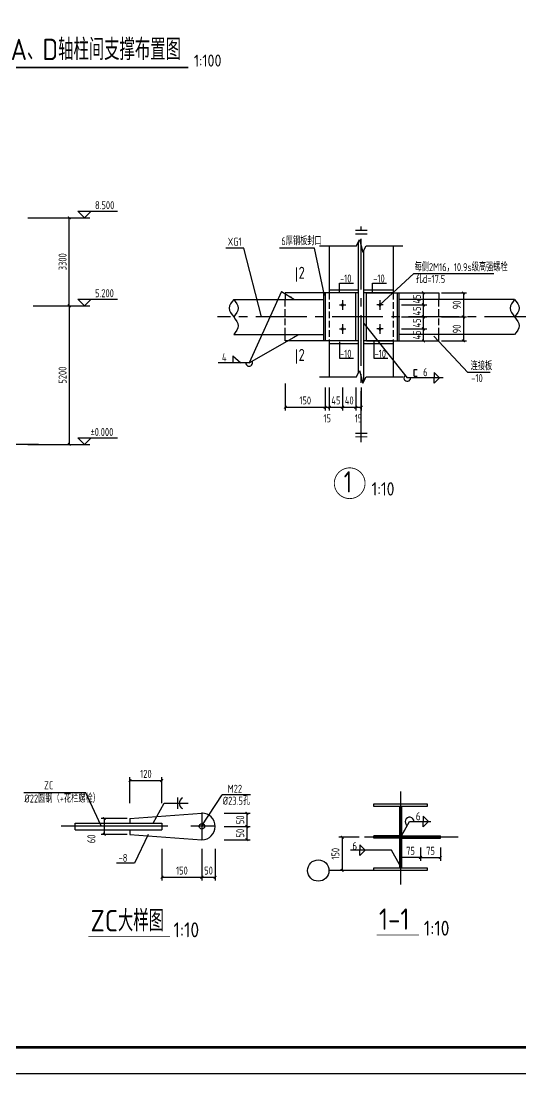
# Model space of a CAD drawing. Header units: millimetres. Extents: x 866561 to 876967, y 40200 to 44891.
# Drawn here: x 872529 to 872716.4, y 40206.4 to 40601 of the extents above; entities that cross this region are included whole.
import ezdxf

# ---------------------------------------------------------------- set-up
doc = ezdxf.new("R2010")
doc.units = ezdxf.units.MM
doc.header["$LTSCALE"] = 1000
doc.header["$MEASUREMENT"] = 0
for name, pattern in [('2', [11.4, 9, -0.9, 0.6, -0.9]), ('center2', [28.575, 19.05, -3.175, 3.175, -3.175]), ('DASH', [0.35, 0.25, -0.1]), ('DASHED', [117.236842, 78.157895, -39.078947]), ('DOTE', [2.42, 2, -0.2, 0.02, -0.2])]:
    doc.linetypes.add(name, pattern=pattern)
doc.layers.add('1', color=4, linetype='Continuous', lineweight=70)
for name, color, linetype in [('1530', 253, 'Continuous'), ('1534', 7, 'Continuous'), ('AXIS', 3, 'Continuous'), ('AXIS_TEXT', 7, 'Continuous'), ('BEAM', 4, 'DASHED'), ('COLUMN', 9, 'Continuous'), ('DIM', 7, 'Continuous'), ('DOTE', 1, 'DOTE'), ('M_Prof', 2, 'Continuous'), ('NUM', 7, 'Continuous'), ('Prof', 2, 'Continuous'), ('PUB_TEXT', 7, 'Continuous'), ('THIN', 7, 'Continuous'), ('尺寸标注', 7, 'Continuous'), ('文字', 7, 'Continuous'), ('标注', 7, 'Continuous'), ('焊缝标注', 3, 'Continuous'), ('轴线__点划线', 6, '2')]:
    doc.layers.add(name, color=color, linetype=linetype)
doc.styles.add('GBHZ', font='gbenor.shx', dxfattribs={"width": 0.9, "bigfont": 'gbcbig.shx'})
doc.dimstyles.new('Y10', dxfattribs={"dimscale": 0, "dimtxt": 3, "dimasz": 0.01, "dimexe": 1.2, "dimexo": 1, "dimgap": 1, "dimtad": 1, "dimdec": 0, "dimlfac": 10, "dimzin": 0, "dimdsep": 46, "dimtxsty": 'GBHZ', "dimblk1": 'DX', "dimblk2": 'DX', "dimsah": 1, "dimcen": 0.09, "dimdle": 1, "dimadec": 0, "dimazin": 0, "dimtfac": 1, "dimtdec": 0, "dimtix": 1, "dimtmove": 2, "dimatfit": 3, "dimldrblk": 'DX', "dimfxl": 0, "dimtolj": 1, "dimtzin": 0, "dimarcsym": 0})
doc.dimstyles.new('Y100', dxfattribs={"dimscale": 0, "dimtxt": 3, "dimasz": 0.01, "dimexe": 1.2, "dimexo": 2, "dimgap": 1, "dimtad": 1, "dimdec": 0, "dimlfac": 100, "dimzin": 0, "dimdsep": 46, "dimtxsty": 'GBHZ', "dimblk": 'DX', "dimcen": 0.09, "dimdle": 1, "dimclrd": 7, "dimclre": 7, "dimclrt": 7, "dimadec": 0, "dimazin": 0, "dimtfac": 1, "dimtdec": 0, "dimtix": 1, "dimtmove": 2, "dimatfit": 3, "dimldrblk": 'DX', "dimfxl": 0, "dimtolj": 1, "dimtzin": 0, "dimarcsym": 0})

# ---------------------------------------------------------------- blocks, each defined once
blk = doc.blocks.new('DX')
at = {"color": 0, "linetype": 'ByBlock', "const_width": 40}
blk.add_lwpolyline([(-54, -51), (46, 49)], dxfattribs=at)
blk = doc.blocks.new('*D110')
at = {"layer": 'Defpoints', "color": 0, "linetype": 'ByBlock'}
for p in [(872678.78, 40293.33), (872686.28, 40293.33), (872686.28, 40287.57)]:
    blk.add_point(p, dxfattribs=at)
at = {"layer": 'dim', "color": 7, "linetype": 'ByBlock', "lineweight": -2}
for p, q in [((872678.78, 40291.33), (872678.78, 40286.37)), ((872686.28, 40291.33), (872686.28, 40286.37)), ((872678.79, 40287.57), (872686.27, 40287.57))]:
    blk.add_line(p, q, dxfattribs=at)
at = {"layer": 'dim', "color": 7, "linetype": 'ByBlock', "lineweight": -2, "xscale": 0.01, "yscale": 0.01, "zscale": 0.01, "rotation": 180}
blk.add_blockref('DX', (872678.78, 40287.57), dxfattribs=at)
at = {"layer": 'dim', "color": 7, "linetype": 'ByBlock', "lineweight": -2, "xscale": 0.01, "yscale": 0.01, "zscale": 0.01}
blk.add_blockref('DX', (872686.28, 40287.57), dxfattribs=at)
at = {"layer": 'dim', "color": 7, "linetype": 'ByBlock', "insert": (872682.53, 40290.07), "char_height": 3, "attachment_point": 5, "style": 'GBHZ'}
blk.add_mtext('\\A1;75', dxfattribs=at)
blk = doc.blocks.new('*D111')
at = {"layer": 'Defpoints', "color": 0, "linetype": 'ByBlock'}
for p in [(872671.28, 40293.33), (872678.78, 40293.33), (872671.28, 40287.57)]:
    blk.add_point(p, dxfattribs=at)
at = {"layer": 'dim', "color": 7, "linetype": 'ByBlock', "lineweight": -2}
for p, q in [((872671.28, 40291.33), (872671.28, 40286.37)), ((872678.78, 40291.33), (872678.78, 40286.37)), ((872678.77, 40287.57), (872671.29, 40287.57))]:
    blk.add_line(p, q, dxfattribs=at)
at = {"layer": 'dim', "color": 7, "linetype": 'ByBlock', "lineweight": -2, "xscale": 0.01, "yscale": 0.01, "zscale": 0.01, "rotation": 180}
blk.add_blockref('DX', (872671.28, 40287.57), dxfattribs=at)
at = {"layer": 'dim', "color": 7, "linetype": 'ByBlock', "lineweight": -2, "xscale": 0.01, "yscale": 0.01, "zscale": 0.01}
blk.add_blockref('DX', (872678.78, 40287.57), dxfattribs=at)
at = {"layer": 'dim', "color": 7, "linetype": 'ByBlock', "insert": (872675.03, 40290.07), "char_height": 3, "attachment_point": 5, "style": 'GBHZ'}
blk.add_mtext('\\A1;75', dxfattribs=at)
blk = doc.blocks.new('_ARROW')
blk.add_solid([(0, 0), (-1, 0.1), (-1, -0.1)])
blk = doc.blocks.new('*D112')
at = {"layer": 'Defpoints', "color": 0, "linetype": 'ByBlock'}
for p in [(872657.79, 40295.2), (872649.4, 40282.68), (872661.28, 40282.68)]:
    blk.add_point(p, dxfattribs=at)
at = {"layer": 'dim', "color": 7, "linetype": 'ByBlock', "lineweight": -2}
for p, q in [((872655.79, 40295.2), (872648.2, 40295.2)), ((872649.4, 40295.19), (872649.4, 40282.69)), ((872659.28, 40282.68), (872648.2, 40282.68))]:
    blk.add_line(p, q, dxfattribs=at)
at = {"layer": 'dim', "color": 7, "linetype": 'ByBlock', "lineweight": -2, "xscale": 0.01, "yscale": 0.01, "zscale": 0.01}
for p, rotation in [((872649.4, 40295.2), 90), ((872649.4, 40282.68), 270)]:
    blk.add_blockref('DX', p, dxfattribs=dict(at, rotation=rotation))
at = {"layer": 'dim', "color": 7, "linetype": 'ByBlock', "insert": (872646.9, 40288.94), "char_height": 3, "attachment_point": 5, "rotation": 90, "style": 'GBHZ'}
blk.add_mtext('\\A1;150', dxfattribs=at)
blk = doc.blocks.new('*D113')
at = {"layer": 'Defpoints', "color": 0}
for p in [(872581.82, 40316.41), (872569.82, 40306.97), (872581.82, 40306.97)]:
    blk.add_point(p, dxfattribs=at)
at = {"layer": 'dim', "color": 0, "lineweight": -2}
for p, q in [((872569.82, 40307.97), (872569.82, 40317.61)), ((872569.83, 40316.41), (872581.81, 40316.41)), ((872581.82, 40307.97), (872581.82, 40317.61))]:
    blk.add_line(p, q, dxfattribs=at)
at = {"layer": 'dim', "color": 0, "lineweight": -2, "xscale": 0.01, "yscale": 0.01, "zscale": 0.01, "rotation": 180}
blk.add_blockref('DX', (872569.82, 40316.41), dxfattribs=at)
at = {"layer": 'dim', "color": 0, "lineweight": -2, "xscale": 0.01, "yscale": 0.01, "zscale": 0.01}
blk.add_blockref('DX', (872581.82, 40316.41), dxfattribs=at)
at = {"layer": 'dim', "color": 0, "insert": (872575.82, 40318.91), "char_height": 3, "attachment_point": 5, "style": 'GBHZ'}
blk.add_mtext('\\A1;120', dxfattribs=at)
blk = doc.blocks.new('*D114')
at = {"layer": 'Defpoints', "color": 0}
for p in [(872604.22, 40304.2), (872604.22, 40299.2), (872613.67, 40299.2)]:
    blk.add_point(p, dxfattribs=at)
at = {"layer": 'dim', "color": 0, "lineweight": -2}
for p, q in [((872605.22, 40304.2), (872614.87, 40304.2)), ((872613.67, 40304.19), (872613.67, 40299.21)), ((872605.22, 40299.2), (872614.87, 40299.2))]:
    blk.add_line(p, q, dxfattribs=at)
at = {"layer": 'dim', "color": 0, "lineweight": -2, "xscale": 0.01, "yscale": 0.01, "zscale": 0.01}
for p, rotation in [((872613.67, 40304.2), 90), ((872613.67, 40299.2), 270)]:
    blk.add_blockref('DX', p, dxfattribs=dict(at, rotation=rotation))
at = {"layer": 'dim', "color": 0, "insert": (872611.17, 40301.7), "char_height": 3, "attachment_point": 5, "rotation": 90, "style": 'GBHZ'}
blk.add_mtext('\\A1;50', dxfattribs=at)
blk = doc.blocks.new('*D115')
at = {"layer": 'Defpoints', "color": 0}
for p in [(872604.22, 40299.2), (872604.22, 40294.2), (872613.67, 40294.2)]:
    blk.add_point(p, dxfattribs=at)
at = {"layer": 'dim', "color": 0, "lineweight": -2}
for p, q in [((872605.22, 40299.2), (872614.87, 40299.2)), ((872613.67, 40299.19), (872613.67, 40294.21)), ((872605.22, 40294.2), (872614.87, 40294.2))]:
    blk.add_line(p, q, dxfattribs=at)
at = {"layer": 'dim', "color": 0, "lineweight": -2, "xscale": 0.01, "yscale": 0.01, "zscale": 0.01}
for p, rotation in [((872613.67, 40299.2), 90), ((872613.67, 40294.2), 270)]:
    blk.add_blockref('DX', p, dxfattribs=dict(at, rotation=rotation))
at = {"layer": 'dim', "color": 0, "insert": (872611.17, 40296.7), "char_height": 3, "attachment_point": 5, "rotation": 90, "style": 'GBHZ'}
blk.add_mtext('\\A1;50', dxfattribs=at)
blk = doc.blocks.new('*D116')
at = {"layer": 'Defpoints', "color": 0}
for p in [(872581.82, 40291.8), (872596.82, 40291.8), (872596.82, 40280.16)]:
    blk.add_point(p, dxfattribs=at)
at = {"layer": 'dim', "color": 0, "lineweight": -2}
for p, q in [((872581.82, 40290.8), (872581.82, 40278.96)), ((872596.82, 40290.8), (872596.82, 40278.96)), ((872581.83, 40280.16), (872596.81, 40280.16))]:
    blk.add_line(p, q, dxfattribs=at)
at = {"layer": 'dim', "color": 0, "lineweight": -2, "xscale": 0.01, "yscale": 0.01, "zscale": 0.01, "rotation": 180}
blk.add_blockref('DX', (872581.82, 40280.16), dxfattribs=at)
at = {"layer": 'dim', "color": 0, "lineweight": -2, "xscale": 0.01, "yscale": 0.01, "zscale": 0.01}
blk.add_blockref('DX', (872596.82, 40280.16), dxfattribs=at)
at = {"layer": 'dim', "color": 0, "insert": (872589.32, 40282.66), "char_height": 3, "attachment_point": 5, "style": 'GBHZ'}
blk.add_mtext('\\A1;150', dxfattribs=at)
blk = doc.blocks.new('*D117')
at = {"layer": 'Defpoints', "color": 0}
for p in [(872596.82, 40291.8), (872601.82, 40291.8), (872601.82, 40280.16)]:
    blk.add_point(p, dxfattribs=at)
at = {"layer": 'dim', "color": 0, "lineweight": -2}
for p, q in [((872596.82, 40290.8), (872596.82, 40278.96)), ((872601.82, 40290.8), (872601.82, 40278.96)), ((872596.83, 40280.16), (872601.81, 40280.16))]:
    blk.add_line(p, q, dxfattribs=at)
at = {"layer": 'dim', "color": 0, "lineweight": -2, "xscale": 0.01, "yscale": 0.01, "zscale": 0.01, "rotation": 180}
blk.add_blockref('DX', (872596.82, 40280.16), dxfattribs=at)
at = {"layer": 'dim', "color": 0, "lineweight": -2, "xscale": 0.01, "yscale": 0.01, "zscale": 0.01}
blk.add_blockref('DX', (872601.82, 40280.16), dxfattribs=at)
at = {"layer": 'dim', "color": 0, "insert": (872599.32, 40282.66), "char_height": 3, "attachment_point": 5, "style": 'GBHZ'}
blk.add_mtext('\\A1;50', dxfattribs=at)
blk = doc.blocks.new('*D118')
at = {"layer": 'Defpoints', "color": 0}
for p in [(872560.24, 40302.2), (872569.82, 40302.2), (872569.82, 40296.2)]:
    blk.add_point(p, dxfattribs=at)
at = {"layer": 'dim', "color": 0, "lineweight": -2}
for p, q in [((872568.82, 40302.2), (872559.04, 40302.2)), ((872560.24, 40296.21), (872560.24, 40302.19)), ((872568.82, 40296.2), (872559.04, 40296.2))]:
    blk.add_line(p, q, dxfattribs=at)
at = {"layer": 'dim', "color": 0, "lineweight": -2, "xscale": 0.01, "yscale": 0.01, "zscale": 0.01}
for p, rotation in [((872560.24, 40302.2), 90), ((872560.24, 40296.2), 270)]:
    blk.add_blockref('DX', p, dxfattribs=dict(at, rotation=rotation))
at = {"layer": 'dim', "color": 0, "insert": (872555.37, 40294.54), "char_height": 3, "attachment_point": 5, "rotation": 90, "style": 'GBHZ'}
blk.add_mtext('\\A1;60', dxfattribs=at)
blk = doc.blocks.new('BOLIT_GAOQIANG')
at = {"layer": 'THIN', "color": 252}
for p, q in [((-1.2, 0), (1.2, 0)), ((0, 1.8), (0, -1.8))]:
    blk.add_line(p, q, dxfattribs=at)
at = {"layer": 'THIN'}
blk.add_solid([(0, 1.2), (0.6, 0), (-0.6, 0), (0, -1.2)], dxfattribs=at)
blk = doc.blocks.new('*D173')
at = {"layer": 'Defpoints', "color": 0, "linetype": 'ByBlock'}
for p in [(872685.65, 40499.14, 0.01), (872685.65, 40490.14, 0.01), (872694.87, 40490.14)]:
    blk.add_point(p, dxfattribs=at)
at = {"layer": 'dim', "color": 0, "linetype": 'ByBlock', "lineweight": -2}
for p, q in [((872686.65, 40499.14), (872696.07, 40499.14)), ((872694.87, 40499.13), (872694.87, 40490.15)), ((872686.65, 40490.14), (872696.07, 40490.14))]:
    blk.add_line(p, q, dxfattribs=at)
at = {"layer": 'dim', "color": 0, "linetype": 'ByBlock', "lineweight": -2, "xscale": 0.01, "yscale": 0.01, "zscale": 0.01}
for p, rotation in [((872694.87, 40499.14), 90), ((872694.87, 40490.14), 270)]:
    blk.add_blockref('DX', p, dxfattribs=dict(at, rotation=rotation))
at = {"layer": 'dim', "color": 0, "linetype": 'ByBlock', "insert": (872692.37, 40494.64), "char_height": 3, "attachment_point": 5, "rotation": 90, "style": 'GBHZ'}
blk.add_mtext('\\A1;90', dxfattribs=at)
blk = doc.blocks.new('*D174')
at = {"layer": 'Defpoints', "color": 0, "linetype": 'ByBlock'}
for p in [(872685.65, 40490.14), (872685.65, 40481.14, 0.02), (872694.87, 40481.14)]:
    blk.add_point(p, dxfattribs=at)
at = {"layer": 'dim', "color": 0, "linetype": 'ByBlock', "lineweight": -2}
for p, q in [((872686.65, 40490.14), (872696.07, 40490.14)), ((872694.87, 40490.13), (872694.87, 40481.15)), ((872686.65, 40481.14), (872696.07, 40481.14))]:
    blk.add_line(p, q, dxfattribs=at)
at = {"layer": 'dim', "color": 0, "linetype": 'ByBlock', "lineweight": -2, "xscale": 0.01, "yscale": 0.01, "zscale": 0.01}
for p, rotation in [((872694.87, 40490.14), 90), ((872694.87, 40481.14), 270)]:
    blk.add_blockref('DX', p, dxfattribs=dict(at, rotation=rotation))
at = {"layer": 'dim', "color": 0, "linetype": 'ByBlock', "insert": (872692.37, 40485.64), "char_height": 3, "attachment_point": 5, "rotation": 90, "style": 'GBHZ'}
blk.add_mtext('\\A1;90', dxfattribs=at)
blk = doc.blocks.new('*D153')
at = {"layer": 'Defpoints', "color": 0, "linetype": 'ByBlock'}
for p in [(872670.65, 40485.64, 0), (872679.9, 40485.64), (872670.65, 40481.14, 0)]:
    blk.add_point(p, dxfattribs=at)
at = {"layer": 'dim', "color": 0, "linetype": 'ByBlock', "lineweight": -2}
for p, q in [((872671.65, 40485.64), (872681.1, 40485.64)), ((872679.9, 40485.65), (872679.9, 40485.66)), ((872679.9, 40481.14), (872679.9, 40485.64)), ((872671.65, 40481.14), (872681.1, 40481.14)), ((872679.9, 40481.13), (872679.9, 40481.12))]:
    blk.add_line(p, q, dxfattribs=at)
at = {"layer": 'dim', "color": 0, "linetype": 'ByBlock', "lineweight": -2, "xscale": 0.01, "yscale": 0.01, "zscale": 0.01}
for p, rotation in [((872679.9, 40485.64), 270), ((872679.9, 40481.14), 90)]:
    blk.add_blockref('DX', p, dxfattribs=dict(at, rotation=rotation))
at = {"layer": 'dim', "color": 0, "linetype": 'ByBlock', "insert": (872677.4, 40483.39), "char_height": 3, "attachment_point": 5, "rotation": 90, "style": 'GBHZ'}
blk.add_mtext('\\A1;45', dxfattribs=at)
blk = doc.blocks.new('*D154')
at = {"layer": 'Defpoints', "color": 0, "linetype": 'ByBlock'}
for p in [(872670.65, 40490.14, 0), (872679.9, 40490.14), (872670.65, 40485.64, 0)]:
    blk.add_point(p, dxfattribs=at)
at = {"layer": 'dim', "color": 0, "linetype": 'ByBlock', "lineweight": -2}
for p, q in [((872671.65, 40490.14), (872681.1, 40490.14)), ((872679.9, 40490.15), (872679.9, 40490.16)), ((872679.9, 40485.64), (872679.9, 40490.14)), ((872671.65, 40485.64), (872681.1, 40485.64)), ((872679.9, 40485.63), (872679.9, 40485.62))]:
    blk.add_line(p, q, dxfattribs=at)
at = {"layer": 'dim', "color": 0, "linetype": 'ByBlock', "lineweight": -2, "xscale": 0.01, "yscale": 0.01, "zscale": 0.01}
for p, rotation in [((872679.9, 40490.14), 270), ((872679.9, 40485.64), 90)]:
    blk.add_blockref('DX', p, dxfattribs=dict(at, rotation=rotation))
at = {"layer": 'dim', "color": 0, "linetype": 'ByBlock', "insert": (872677.4, 40487.89), "char_height": 3, "attachment_point": 5, "rotation": 90, "style": 'GBHZ'}
blk.add_mtext('\\A1;45', dxfattribs=at)
blk = doc.blocks.new('*D155')
at = {"layer": 'Defpoints', "color": 0, "linetype": 'ByBlock'}
for p in [(872670.65, 40494.64, 0), (872679.9, 40494.64), (872670.65, 40490.14, 0)]:
    blk.add_point(p, dxfattribs=at)
at = {"layer": 'dim', "color": 0, "linetype": 'ByBlock', "lineweight": -2}
for p, q in [((872671.65, 40494.64), (872681.1, 40494.64)), ((872679.9, 40494.65), (872679.9, 40494.66)), ((872679.9, 40490.14), (872679.9, 40494.64)), ((872671.65, 40490.14), (872681.1, 40490.14)), ((872679.9, 40490.13), (872679.9, 40490.12))]:
    blk.add_line(p, q, dxfattribs=at)
at = {"layer": 'dim', "color": 0, "linetype": 'ByBlock', "lineweight": -2, "xscale": 0.01, "yscale": 0.01, "zscale": 0.01}
for p, rotation in [((872679.9, 40494.64), 270), ((872679.9, 40490.14), 90)]:
    blk.add_blockref('DX', p, dxfattribs=dict(at, rotation=rotation))
at = {"layer": 'dim', "color": 0, "linetype": 'ByBlock', "insert": (872677.4, 40492.39), "char_height": 3, "attachment_point": 5, "rotation": 90, "style": 'GBHZ'}
blk.add_mtext('\\A1;45', dxfattribs=at)
blk = doc.blocks.new('*D156')
at = {"layer": 'Defpoints', "color": 0, "linetype": 'ByBlock'}
for p in [(872670.65, 40499.14, 0), (872679.9, 40499.14), (872670.65, 40494.64, 0)]:
    blk.add_point(p, dxfattribs=at)
at = {"layer": 'dim', "color": 0, "linetype": 'ByBlock', "lineweight": -2}
for p, q in [((872671.65, 40499.14), (872681.1, 40499.14)), ((872679.9, 40499.15), (872679.9, 40499.16)), ((872679.9, 40494.64), (872679.9, 40499.14)), ((872671.65, 40494.64), (872681.1, 40494.64)), ((872679.9, 40494.63), (872679.9, 40494.62))]:
    blk.add_line(p, q, dxfattribs=at)
at = {"layer": 'dim', "color": 0, "linetype": 'ByBlock', "lineweight": -2, "xscale": 0.01, "yscale": 0.01, "zscale": 0.01}
for p, rotation in [((872679.9, 40499.14), 270), ((872679.9, 40494.64), 90)]:
    blk.add_blockref('DX', p, dxfattribs=dict(at, rotation=rotation))
at = {"layer": 'dim', "color": 0, "linetype": 'ByBlock', "insert": (872677.4, 40496.89), "char_height": 3, "attachment_point": 5, "rotation": 90, "style": 'GBHZ'}
blk.add_mtext('\\A1;45', dxfattribs=at)
blk = doc.blocks.new('*D157')
at = {"layer": 'Defpoints', "color": 0}
for p in [(872628.05, 40466.14, 0), (872643.05, 40464.76, -0.01), (872643.05, 40456.34)]:
    blk.add_point(p, dxfattribs=at)
at = {"layer": 'dim', "color": 0, "lineweight": -2}
for p, q in [((872628.05, 40465.14), (872628.05, 40455.14)), ((872643.05, 40463.76), (872643.05, 40455.14)), ((872628.06, 40456.34), (872643.04, 40456.34))]:
    blk.add_line(p, q, dxfattribs=at)
at = {"layer": 'dim', "color": 0, "lineweight": -2, "xscale": 0.01, "yscale": 0.01, "zscale": 0.01, "rotation": 180}
blk.add_blockref('DX', (872628.05, 40456.34), dxfattribs=at)
at = {"layer": 'dim', "color": 0, "lineweight": -2, "xscale": 0.01, "yscale": 0.01, "zscale": 0.01}
blk.add_blockref('DX', (872643.05, 40456.34), dxfattribs=at)
at = {"layer": 'dim', "color": 0, "insert": (872635.55, 40458.84), "char_height": 3, "attachment_point": 5, "style": 'GBHZ'}
blk.add_mtext('\\A1;150', dxfattribs=at)
blk = doc.blocks.new('*D158')
at = {"layer": 'Defpoints', "color": 0}
for p in [(872643.05, 40464.76, -0.01), (872644.55, 40464.64, -0.01), (872644.55, 40456.34)]:
    blk.add_point(p, dxfattribs=at)
at = {"layer": 'dim', "color": 0, "lineweight": -2}
for p, q in [((872643.05, 40463.76), (872643.05, 40455.14)), ((872644.55, 40463.64), (872644.55, 40455.14)), ((872643.04, 40456.34), (872643.03, 40456.34)), ((872643.05, 40456.34), (872644.55, 40456.34)), ((872644.56, 40456.34), (872644.57, 40456.34))]:
    blk.add_line(p, q, dxfattribs=at)
at = {"layer": 'dim', "color": 0, "lineweight": -2, "xscale": 0.01, "yscale": 0.01, "zscale": 0.01, "rotation": 180}
blk.add_blockref('DX', (872644.55, 40456.34), dxfattribs=at)
at = {"layer": 'dim', "color": 0, "lineweight": -2, "xscale": 0.01, "yscale": 0.01, "zscale": 0.01}
blk.add_blockref('DX', (872643.05, 40456.34), dxfattribs=at)
at = {"layer": 'dim', "color": 0, "insert": (872643.8, 40452.15), "char_height": 3, "attachment_point": 5, "style": 'GBHZ'}
blk.add_mtext('\\A1;15', dxfattribs=at)
blk = doc.blocks.new('*D159')
at = {"layer": 'Defpoints', "color": 0}
for p in [(872644.55, 40464.64, -0.01), (872649.55, 40464.64, -0.01), (872649.55, 40456.34)]:
    blk.add_point(p, dxfattribs=at)
at = {"layer": 'dim', "color": 0, "lineweight": -2}
for p, q in [((872644.55, 40463.64), (872644.55, 40455.14)), ((872649.55, 40463.64), (872649.55, 40455.14)), ((872644.56, 40456.34), (872649.54, 40456.34))]:
    blk.add_line(p, q, dxfattribs=at)
at = {"layer": 'dim', "color": 0, "lineweight": -2, "xscale": 0.01, "yscale": 0.01, "zscale": 0.01, "rotation": 180}
blk.add_blockref('DX', (872644.55, 40456.34), dxfattribs=at)
at = {"layer": 'dim', "color": 0, "lineweight": -2, "xscale": 0.01, "yscale": 0.01, "zscale": 0.01}
blk.add_blockref('DX', (872649.55, 40456.34), dxfattribs=at)
at = {"layer": 'dim', "color": 0, "insert": (872647.05, 40458.84), "char_height": 3, "attachment_point": 5, "style": 'GBHZ'}
blk.add_mtext('\\A1;45', dxfattribs=at)
blk = doc.blocks.new('*D160')
at = {"layer": 'Defpoints', "color": 0}
for p in [(872649.55, 40464.64, -0.01), (872654.55, 40464.64, -0.01), (872654.55, 40456.34)]:
    blk.add_point(p, dxfattribs=at)
at = {"layer": 'dim', "color": 0, "lineweight": -2}
for p, q in [((872649.55, 40463.64), (872649.55, 40455.14)), ((872654.55, 40463.64), (872654.55, 40455.14)), ((872649.56, 40456.34), (872654.54, 40456.34))]:
    blk.add_line(p, q, dxfattribs=at)
at = {"layer": 'dim', "color": 0, "lineweight": -2, "xscale": 0.01, "yscale": 0.01, "zscale": 0.01, "rotation": 180}
blk.add_blockref('DX', (872649.55, 40456.34), dxfattribs=at)
at = {"layer": 'dim', "color": 0, "lineweight": -2, "xscale": 0.01, "yscale": 0.01, "zscale": 0.01}
blk.add_blockref('DX', (872654.55, 40456.34), dxfattribs=at)
at = {"layer": 'dim', "color": 0, "insert": (872652.05, 40458.84), "char_height": 3, "attachment_point": 5, "style": 'GBHZ'}
blk.add_mtext('\\A1;40', dxfattribs=at)
blk = doc.blocks.new('*D161')
at = {"layer": 'Defpoints', "color": 0}
for p in [(872654.55, 40464.64, -0.01), (872656.55, 40464.64), (872656.55, 40456.34)]:
    blk.add_point(p, dxfattribs=at)
at = {"layer": 'dim', "color": 0, "lineweight": -2}
for p, q in [((872654.55, 40463.64), (872654.55, 40455.14)), ((872656.55, 40463.64), (872656.55, 40455.14)), ((872654.54, 40456.34), (872654.53, 40456.34)), ((872654.55, 40456.34), (872656.55, 40456.34)), ((872656.56, 40456.34), (872656.57, 40456.34))]:
    blk.add_line(p, q, dxfattribs=at)
at = {"layer": 'dim', "color": 0, "lineweight": -2, "xscale": 0.01, "yscale": 0.01, "zscale": 0.01, "rotation": 180}
blk.add_blockref('DX', (872656.55, 40456.34), dxfattribs=at)
at = {"layer": 'dim', "color": 0, "lineweight": -2, "xscale": 0.01, "yscale": 0.01, "zscale": 0.01}
blk.add_blockref('DX', (872654.55, 40456.34), dxfattribs=at)
at = {"layer": 'dim', "color": 0, "insert": (872655.55, 40452.13), "char_height": 3, "attachment_point": 5, "style": 'GBHZ'}
blk.add_mtext('\\A1;15', dxfattribs=at)
blk = doc.blocks.new('*D636')
at = {"layer": 'Defpoints', "color": 0}
for p in [(872531.53, 40494.33), (872529.53, 40442.33), (872547.07, 40442.33)]:
    blk.add_point(p, dxfattribs=at)
at = {"layer": 'dim', "color": 7, "lineweight": -2}
for p, q in [((872533.53, 40494.33), (872548.27, 40494.33)), ((872547.07, 40494.32), (872547.07, 40442.34)), ((872531.53, 40442.33), (872548.27, 40442.33))]:
    blk.add_line(p, q, dxfattribs=at)
at = {"layer": 'dim', "color": 7, "lineweight": -2, "xscale": 0.01, "yscale": 0.01, "zscale": 0.01}
for p, rotation in [((872547.07, 40494.33), 90), ((872547.07, 40442.33), 270)]:
    blk.add_blockref('DX', p, dxfattribs=dict(at, rotation=rotation))
at = {"layer": 'dim', "color": 7, "insert": (872544.57, 40468.33), "char_height": 3, "attachment_point": 5, "rotation": 90, "style": 'GBHZ'}
blk.add_mtext('\\A1;5200', dxfattribs=at)
blk = doc.blocks.new('*D639')
at = {"layer": 'Defpoints', "color": 0}
for p in [(872529.53, 40527.33), (872547.07, 40527.33), (872531.53, 40494.33)]:
    blk.add_point(p, dxfattribs=at)
at = {"layer": 'dim', "color": 7, "lineweight": -2}
for p, q in [((872531.53, 40527.33), (872548.27, 40527.33)), ((872547.07, 40494.34), (872547.07, 40527.32)), ((872533.53, 40494.33), (872548.27, 40494.33))]:
    blk.add_line(p, q, dxfattribs=at)
at = {"layer": 'dim', "color": 7, "lineweight": -2, "xscale": 0.01, "yscale": 0.01, "zscale": 0.01}
for p, rotation in [((872547.07, 40527.33), 90), ((872547.07, 40494.33), 270)]:
    blk.add_blockref('DX', p, dxfattribs=dict(at, rotation=rotation))
at = {"layer": 'dim', "color": 7, "insert": (872544.57, 40510.83), "char_height": 3, "attachment_point": 5, "rotation": 90, "style": 'GBHZ'}
blk.add_mtext('\\A1;3300', dxfattribs=at)

msp = doc.modelspace()

# ---------------------------------------------------------------- linework, layer by layer
for p, q in [((872553.359, 40311.803), (872530.07, 40311.803)), ((872558.984, 40299.367), (872553.359, 40311.803)), ((873081.091, 40206.443), (872240.091, 40206.443))]:
    msp.add_line(p, q)
at = {"color": 0, "const_width": 1}
msp.add_lwpolyline([(873071.091, 40216.443), (872265.091, 40216.443), (872265.091, 40790.443), (873071.091, 40790.443)], close=True, dxfattribs=at)
at = {"const_width": 0.667}
msp.add_lwpolyline([(872523.871, 40583.624), (872591.753, 40583.624)], dxfattribs=at)
at = {"ltscale": 0.5, "const_width": 0.32, "elevation": -0.002}
msp.add_lwpolyline([(872646.469, 40427.82, 1), (872657.989, 40427.82, 1)], format="xyb", close=True, dxfattribs=at)
at = {"layer": '1', "color": 2, "const_width": 0.4, "elevation": 0.002}
for points in [[(872632.244, 40508.771), (872632.244, 40503.421)], [(872632.244, 40477.987), (872632.244, 40472.637)]]:
    msp.add_lwpolyline(points, dxfattribs=at)
at = {"layer": '1530'}
for p, q in [((872548.271, 40527.327), (872554.742, 40527.327)), ((872548.271, 40494.327), (872554.742, 40494.327)), ((872548.271, 40442.327), (872554.742, 40442.327))]:
    msp.add_line(p, q, dxfattribs=at)
at = {"layer": '1534'}
for points in [[(872555.242, 40529.827), (872552.742, 40527.327), (872550.242, 40529.827), (872565.176, 40529.827)], [(872555.242, 40496.827), (872552.742, 40494.327), (872550.242, 40496.827), (872565.176, 40496.827)], [(872555.242, 40444.827), (872552.742, 40442.327), (872550.242, 40444.827), (872565.176, 40444.827)]]:
    msp.add_lwpolyline(points, dxfattribs=at)
at = {"layer": 'AXIS'}
for p, q in [((872612.528, 40515.949, -0.001), (872605.747, 40515.949, -0.001)), ((872619.101, 40490.139, -0.001), (872612.528, 40515.949, -0.001)), ((872639.04, 40515.949, -0.001), (872625.956, 40515.949, -0.001)), ((872642.754, 40498.19, -0.001), (872639.04, 40515.949, -0.001)), ((872663.554, 40494.639, -0.001), (872676.268, 40506.449, 0.007)), ((872676.268, 40506.449, 0.007), (872706.316, 40506.449, 0.007)), ((872683.807, 40482.986), (872696.464, 40469.329)), ((872704.889, 40469.329), (872696.464, 40469.329)), ((872596.815, 40299.367), (872604.435, 40311.036)), ((872615.097, 40311.036), (872604.435, 40311.036)), ((872576.645, 40296.202), (872571.509, 40285.465)), ((872571.509, 40285.465), (872564.739, 40285.465))]:
    msp.add_line(p, q, dxfattribs=at)
at = {"layer": 'BEAM', "linetype": 'DASH', "ltscale": 0.01}
for p, q in [((872628.054, 40483.539, -0.007), (872628.054, 40496.739, -0.002)), ((872644.554, 40499.139, -0.012), (872644.554, 40481.139, -0.009)), ((872668.554, 40499.139, -0.007), (872668.554, 40481.139, -0.003)), ((872685.654, 40483.539, 0), (872685.654, 40496.739, 0.004))]:
    msp.add_line(p, q, dxfattribs=at)
at = {"layer": 'COLUMN'}
for p, q in [((872608.731, 40496.739, -0.004), (872642.454, 40496.739, -0.004)), ((872654.554, 40499.139, -0.008), (872628.054, 40499.139, -0.006)), ((872628.054, 40499.139, -0.002), (872628.054, 40496.739, -0.005)), ((872642.454, 40499.139, -0.008), (872642.454, 40481.139, -0.004)), ((872643.054, 40499.139, -0.004), (872643.054, 40481.139, -0.004)), ((872654.554, 40481.139, -0.012), (872654.554, 40499.139, -0.012)), ((872658.554, 40499.139, -0.008), (872685.654, 40499.139)), ((872658.554, 40481.139, -0.008), (872658.554, 40499.139, -0.008)), ((872670.054, 40499.139, -0.004), (872670.054, 40481.139)), ((872670.654, 40499.139), (872670.654, 40481.139)), ((872714.074, 40496.739), (872670.654, 40496.739)), ((872685.654, 40499.139, 0.004), (872685.654, 40496.739, 0.001)), ((872608.731, 40483.539, -0.004), (872642.454, 40483.539, -0.004)), ((872628.054, 40481.139, -0.002), (872628.054, 40483.539, -0.005)), ((872654.554, 40481.139, -0.008), (872628.054, 40481.139, -0.006)), ((872658.554, 40481.139, -0.008), (872685.654, 40481.139)), ((872714.074, 40483.539), (872670.654, 40483.539)), ((872685.654, 40481.139, 0.004), (872685.654, 40483.539, 0.001))]:
    msp.add_line(p, q, dxfattribs=at)
at = {"layer": 'COLUMN', "color": 2}
for p, q in [((872569.815, 40302.202), (872596.815, 40304.202)), ((872670.883, 40306.689), (872670.883, 40283.68)), ((872671.683, 40306.689), (872671.683, 40283.68)), ((872549.325, 40300.452), (872581.815, 40300.452)), ((872549.325, 40297.952), (872549.325, 40300.452)), ((872569.815, 40302.202), (872569.815, 40300.452)), ((872581.815, 40300.452), (872581.815, 40297.952)), ((872549.325, 40297.952), (872581.815, 40297.952)), ((872569.815, 40297.952), (872569.815, 40296.202)), ((872569.815, 40296.202), (872596.815, 40294.202)), ((872670.883, 40295.633), (872661.283, 40295.633)), ((872661.283, 40294.833), (872661.283, 40295.633)), ((872671.683, 40295.633), (872686.283, 40295.633)), ((872677.783, 40295.633), (872677.783, 40294.833)), ((872679.783, 40295.633), (872679.783, 40294.833)), ((872686.283, 40294.833), (872686.283, 40295.633)), ((872670.883, 40294.833), (872661.283, 40294.833)), ((872671.683, 40294.833), (872686.283, 40294.833))]:
    msp.add_line(p, q, dxfattribs=at)
for points in [[(872661.283, 40307.689), (872681.283, 40307.689), (872681.283, 40306.689), (872661.283, 40306.689)], [(872661.283, 40283.68), (872681.283, 40283.68), (872681.283, 40282.68), (872661.283, 40282.68)]]:
    msp.add_lwpolyline(points, close=True, dxfattribs=at)
msp.add_circle((872596.815, 40299.202), 1, dxfattribs=at)
msp.add_arc((872596.815, 40299.202), 5, 270, 90, dxfattribs=at)
at = {"layer": 'dim'}
msp.add_line((872587.814, 40305.74), (872587.814, 40310.003), dxfattribs=at)
at = {"layer": 'dim', "color": 0}
msp.add_circle((872640.429, 40282.68), 4, dxfattribs=at)
at = {"layer": 'dim'}
msp.add_arc((872590.594, 40307.872), 2.27, 118.24708, 241.75292, dxfattribs=at)
at = {"layer": 'DOTE', "linetype": 'center2', "ltscale": 0.001}
for p, q in [((872656.554, 40443.24, -0.001), (872656.554, 40524.067, -0.001)), ((872721.846, 40490.139, -0.001), (872602.69, 40490.139, -0.001))]:
    msp.add_line(p, q, dxfattribs=at)
at = {"layer": 'DOTE', "linetype": 'DOTE', "ltscale": 0.02}
msp.add_line((872544.036, 40299.367), (872584.095, 40299.367), dxfattribs=at)
at = {"layer": 'M_Prof'}
msp.add_line((872535.563, 40442.327), (872307.095, 40442.327), dxfattribs=at)
at = {"layer": 'Prof'}
for p, q in [((872644.554, 40516.769, 0.01), (872644.554, 40499.139, -0.012)), ((872655.554, 40469.325, -0.001), (872655.554, 40518.369, -0.001)), ((872668.554, 40516.769, -0.009), (872668.554, 40499.139, 0.009)), ((872657.554, 40466.125, -0.001), (872657.554, 40515.169, -0.001)), ((872648.376, 40499.581, -0.002), (872648.376, 40502.854, -0.002)), ((872648.376, 40502.854, -0.002), (872653.608, 40502.854, -0.002)), ((872660.819, 40499.581, -0.002), (872660.819, 40502.854, -0.002)), ((872660.819, 40502.854, -0.002), (872666.051, 40502.854, -0.002)), ((872655.554, 40500.204, -0.003), (872644.554, 40500.204, -0.012)), ((872655.554, 40499.139, -0.003), (872644.554, 40499.139, -0.012)), ((872668.554, 40500.204, 0.009), (872657.554, 40500.204, -0.001)), ((872668.554, 40499.139, 0.009), (872657.554, 40499.139, -0.001)), ((872644.554, 40481.139, -0.009), (872644.554, 40467.725, -0.002)), ((872655.554, 40481.139, -0.003), (872644.554, 40481.139, -0.012)), ((872648.376, 40480.856, -0.002), (872648.376, 40474.64, -0.002)), ((872668.554, 40481.139, 0.009), (872657.554, 40481.139, -0.001)), ((872661.296, 40480.856, -0.002), (872661.296, 40474.64, -0.002)), ((872668.554, 40481.139, -0.003), (872668.554, 40467.725, 0.001)), ((872655.554, 40480.075, -0.003), (872644.554, 40480.075, -0.012)), ((872668.554, 40480.075, 0.009), (872657.554, 40480.075, -0.001)), ((872648.376, 40474.64, -0.002), (872653.608, 40474.64, -0.002)), ((872661.296, 40474.64, -0.002), (872666.528, 40474.64, -0.002))]:
    msp.add_line(p, q, dxfattribs=at)
at = {"layer": 'Prof', "elevation": -0.002}
for points in [[(872640.954, 40516.769), (872654.754, 40516.769), (872655.954, 40519.169), (872657.154, 40514.369), (872658.354, 40516.769), (872672.154, 40516.769)], [(872640.954, 40467.725), (872654.754, 40467.725), (872655.954, 40470.125), (872657.154, 40465.325), (872658.354, 40467.725), (872672.154, 40467.725)]]:
    msp.add_lwpolyline(points, dxfattribs=at)
at = {"layer": 'Prof'}
for points in [[(872608.731, 40496.739, -0.004), (872607.081, 40493.439, -0.004), (872608.731, 40490.139, -0.004), (872610.381, 40486.839, -0.004), (872608.731, 40483.539, -0.004)], [(872608.731, 40496.739, -0.004), (872610.381, 40493.439, -0.004), (872608.731, 40490.139, -0.004)], [(872714.074, 40496.739), (872712.424, 40493.439), (872714.074, 40490.139), (872715.724, 40486.839), (872714.074, 40483.539)], [(872714.074, 40496.739), (872715.724, 40493.439), (872714.074, 40490.139)]]:
    msp.add_spline(points, degree=3, dxfattribs=at)
at = {"layer": '尺寸标注'}
msp.add_arc((872674.683, 40301.033), 1.638, 0, 240.9454, dxfattribs=at)
at = {"layer": '文字', "color": 6, "const_width": 0.32}
for points in [[(872554.182, 40257.906), (872584.801, 40257.906)], [(872662.328, 40258.519), (872678.239, 40258.519)]]:
    msp.add_lwpolyline(points, dxfattribs=at)
at = {"layer": '标注', "color": 0, "const_width": 0.45}
for points, elevation in [([(872654.301, 40522.577), (872658.807, 40522.577)], -0.012), ([(872654.301, 40521.245), (872658.807, 40521.245)], -0.012), ([(872654.301, 40446.531), (872658.807, 40446.531)], -0.001), ([(872654.301, 40445.199), (872658.807, 40445.199)], -0.001)]:
    msp.add_lwpolyline(points, dxfattribs=dict(at, elevation=elevation))
at = {"layer": '焊缝标注'}
for p, q in [((872626.687, 40499.691, -0.004), (872614.532, 40472.913, -0.004)), ((872626.687, 40499.691, -0.006), (872631.561, 40496.739, -0.004)), ((872657.554, 40487.733, -0.001), (872673.801, 40467.296, -0.001)), ((872614.532, 40472.913, -0.004), (872633.148, 40483.539, -0.001)), ((872614.532, 40472.913, -0.004), (872602.965, 40472.913, -0.004)), ((872608.352, 40475.613, -0.004), (872611.352, 40472.913, -0.004)), ((872608.352, 40475.613, -0.004), (872608.352, 40472.913, -0.004)), ((872676.431, 40470.496, -0.001), (872677.552, 40470.496, -0.001)), ((872676.431, 40467.986, -0.001), (872676.431, 40470.496, -0.001)), ((872683.928, 40469.296, -0.001), (872685.928, 40467.296, -0.001)), ((872683.928, 40469.296, -0.001), (872683.928, 40467.296, -0.001)), ((872687.301, 40467.296, -0.001), (872673.801, 40467.296, -0.001)), ((872676.431, 40467.986, -0.001), (872677.552, 40467.986, -0.001)), ((872683.928, 40465.296, -0.001), (872683.928, 40467.296, -0.001)), ((872683.928, 40465.296, -0.001), (872685.928, 40467.296, -0.001)), ((872578.495, 40300.462), (872582.695, 40307.872)), ((872582.695, 40307.872), (872591.707, 40307.872)), ((872671.683, 40295.633), (872674.683, 40301.033)), ((872674.683, 40301.033), (872682.704, 40301.033)), ((872679.774, 40303.033), (872679.774, 40301.033)), ((872679.774, 40303.033), (872681.774, 40301.033)), ((872679.774, 40299.033), (872679.774, 40301.033)), ((872679.774, 40299.033), (872681.774, 40301.033)), ((872656.085, 40292.319), (872656.085, 40290.319)), ((872656.085, 40292.319), (872658.085, 40290.319)), ((872667.883, 40290.319), (872652.474, 40290.319)), ((872656.085, 40288.319), (872656.085, 40290.319)), ((872656.085, 40288.319), (872658.085, 40290.319)), ((872670.883, 40284.919), (872667.883, 40290.319))]:
    msp.add_line(p, q, dxfattribs=at)
for centre, start, end in [((872614.532, 40472.913, -0.004), 179.99999, 27.34394), ((872673.801, 40467.296, -0.001), 128.48285, 0)]:
    msp.add_arc(centre, 1.25, start, end, dxfattribs=at)
for points in [[(872631.561, 40496.739, -0.004), (872629.702, 40497.535, -0.004), (872630.017, 40498.045, -0.004)], [(872633.148, 40483.539, -0.001), (872631.523, 40482.335, -0.001), (872631.241, 40482.865, -0.001)]]:
    msp.add_solid(points, dxfattribs=at)
at = {"layer": '轴线__点划线'}
for p, q in [((872671.283, 40312.254), (872671.283, 40277.475)), ((872596.815, 40304.367), (872596.815, 40294.367)), ((872592.695, 40299.367), (872601.815, 40299.367)), ((872692.863, 40295.198), (872657.787, 40295.198)), ((872681.283, 40282.68), (872644.429, 40282.68))]:
    msp.add_line(p, q, dxfattribs=at)

# ---------------------------------------------------------------- block references
at = {"layer": 'THIN'}
for p in [(872649.554, 40494.639, -0.008), (872649.554, 40485.639, -0.008)]:
    msp.add_blockref('BOLIT_GAOQIANG', p, dxfattribs=at)
at = {"layer": 'THIN', "xscale": -1}
for p in [(872663.554, 40494.639, -0.008), (872663.554, 40485.639, -0.008)]:
    msp.add_blockref('BOLIT_GAOQIANG', p, dxfattribs=at)
at = {"layer": '焊缝标注'}
for p, xscale, yscale, zscale, rotation in [((872578.495, 40300.462), -2.499999999793584, 2.5, 2.5, 60.94539590662404), ((872671.683, 40295.633), -2.499999999793584, 2.5, 2.5, 60.94539590662404), ((872670.883, 40284.919), 2.499999999793584, 2.499999999793545, 2.499999999793584, 299.054604093376)]:
    msp.add_blockref('_ARROW', p, dxfattribs=dict(at, xscale=xscale, yscale=yscale, zscale=zscale, rotation=rotation))

# ---------------------------------------------------------------- texts
at = {"ltscale": 2, "style": 'GBHZ'}
msp.add_text('1:100', height=4.5, rotation=0.20444, dxfattribs=at).set_placement((872593.829, 40583.93))
at = {"layer": '1534', "style": 'GBHZ', "width": 0.9}
for s, p in [('8.500', (872556.736, 40530.527)), ('5.200', (872556.736, 40497.527)), ('%%P0.000', (872555.056, 40445.527))]:
    msp.add_text(s, height=3, dxfattribs=at).set_placement(p)
at = {"layer": 'AXIS', "color": 0, "style": 'GBHZ', "width": 0.9}
for s, height, p in [('6厚钢板封口', 3, (872626.57, 40517.049, -0.001)), ('XG1', 3, (872606.494, 40516.849, -0.001)), ('2', 4.5, (872633.06, 40504.438, 0.006)), ('每侧2M16，10.9s级高强螺栓', 3, (872676.552, 40507.307, 0.007)), ('-10', 3, (872648.609, 40503.058, 0.007)), ('-10', 3, (872661.051, 40503.058, 0.007)), ('孔d=17.5', 3, (872676.947, 40502.88, 0.007)), ('2', 4.5, (872633.06, 40473.653, 0.006)), ('-10', 3, (872648.609, 40474.843, 0.007)), ('-10', 3, (872661.528, 40474.843, 0.007)), ('4', 3, (872604.333, 40473.529, -0.004)), ('连接板', 3, (872697.55, 40470.231)), ('6', 3, (872679.76, 40467.912, -0.001)), ('-10', 3, (872697.824, 40465.737)), ('ZC', 3, (872537.633, 40313.12, 37.658)), ('%%C22圆钢（+花栏螺栓）', 3, (872530.283, 40308.154, 37.658)), ('M22', 3, (872606.491, 40311.821, -0.088)), ('%%C23.5孔', 3, (872604.661, 40307.335)), ('-8', 3, (872565.572, 40285.922))]:
    msp.add_text(s, height=height, dxfattribs=at).set_placement(p)
at = {"layer": 'AXIS_TEXT', "style": 'GBHZ', "width": 0.9}
msp.add_text('1', height=8, dxfattribs=at).set_placement((872650.02, 40424.351, -0.002))
at = {"layer": 'NUM', "style": 'GBHZ'}
msp.add_text('A、D轴柱间支撑布置图', height=8, dxfattribs=at).set_placement((872525.125, 40586.397))
at = {"layer": 'PUB_TEXT', "style": 'GBHZ'}
for p in [(872677.005, 40301.504), (872653.179, 40290.389)]:
    msp.add_text('6', height=3, dxfattribs=at).set_placement(p)
at = {"layer": '文字', "color": 6, "style": 'GBHZ'}
for s, height, p in [('1:10', 5, (872660.434, 40423.192, -0.008)), ('ZC大样图', 8, (872555.045, 40259.857)), ('1-1', 8, (872663.191, 40260.471)), ('1:10', 5.6, (872680.031, 40258.263)), ('1:10', 5.6, (872586.181, 40257.65))]:
    msp.add_text(s, height=height, dxfattribs=at).set_placement(p)

# ---------------------------------------------------------------- dimensions: what is measured, and where the dimension line sits
at = {"layer": 'dim'}
for base, p1, p2, angle, dimstyle, picture, middle in [((872547.071, 40527.327), (872531.531, 40494.327), (872529.531, 40527.327), 270, 'Y100', '*D639', (872544.571, 40510.827)), ((872547.071, 40442.327), (872531.531, 40494.327), (872529.531, 40442.327), 90, 'Y100', '*D636', (872544.571, 40468.327)), ((872613.667, 40299.202), (872604.215, 40304.202), (872604.215, 40299.202), 90, 'Y10', '*D114', (872611.167, 40301.702)), ((872613.667, 40294.202), (872604.215, 40299.202), (872604.215, 40294.202), 90, 'Y10', '*D115', (872611.167, 40296.702))]:
    dim = msp.add_linear_dim(base=base, p1=p1, p2=p2, angle=angle, dimstyle=dimstyle, override={"dimscale": 1}, dxfattribs=at)
    dim.commit()
    dim.dimension.update_dxf_attribs({"geometry": picture, "text_midpoint": middle})
at = {"layer": 'dim', "color": 0, "linetype": 'ByBlock'}
for base, p1, p2, picture, middle in [((872679.897, 40499.139, -0.001), (872670.654, 40494.639, -0.002), (872670.654, 40499.139, -0.004), '*D156', (872677.397, 40496.889, -0.001)), ((872679.897, 40494.639, -0.001), (872670.654, 40490.139), (872670.654, 40494.639, -0.002), '*D155', (872677.397, 40492.389, -0.001)), ((872679.897, 40490.139, -0.001), (872670.654, 40485.639, -0.002), (872670.654, 40490.139), '*D154', (872677.397, 40487.889, -0.001)), ((872679.897, 40485.639, -0.001), (872670.654, 40481.139), (872670.654, 40485.639, -0.002), '*D153', (872677.397, 40483.389, -0.001))]:
    dim = msp.add_linear_dim(base=base, p1=p1, p2=p2, angle=90, dimstyle='Y10', override={"dimscale": 1}, dxfattribs=at)
    dim.commit()
    dim.dimension.update_dxf_attribs({"geometry": picture, "text_midpoint": middle})
for base, p1, p2, picture, middle in [((872694.868, 40490.139, -0.012), (872685.654, 40499.139), (872685.654, 40490.139, 0.002), '*D173', (872692.368, 40494.639, -0.012)), ((872694.868, 40481.139, -0.012), (872685.654, 40490.139, -0.012), (872685.654, 40481.139, 0.004), '*D174', (872692.368, 40485.639, -0.012))]:
    dim = msp.add_linear_dim(base=base, p1=p1, p2=p2, angle=90, text='90', dimstyle='Y10', override={"dimscale": 1}, dxfattribs=at)
    dim.commit()
    dim.dimension.update_dxf_attribs({"geometry": picture, "text_midpoint": middle})
at = {"layer": 'dim'}
for base, p1, p2, picture, middle in [((872643.054, 40456.337, -0.001), (872628.054, 40466.144, -0.002), (872643.054, 40464.765, -0.012), '*D157', (872635.554, 40458.837, -0.001)), ((872581.815, 40316.407), (872569.815, 40306.972), (872581.815, 40306.972), '*D113', (872575.815, 40318.907)), ((872596.815, 40280.159), (872581.815, 40291.802), (872596.815, 40291.802), '*D116', (872589.315, 40282.659)), ((872601.815, 40280.159), (872596.815, 40291.802), (872601.815, 40291.802), '*D117', (872599.315, 40282.659))]:
    dim = msp.add_linear_dim(base=base, p1=p1, p2=p2, dimstyle='Y10', override={"dimscale": 1}, dxfattribs=at)
    dim.commit()
    dim.dimension.update_dxf_attribs({"geometry": picture, "text_midpoint": middle})
dim = msp.add_linear_dim(base=(872644.554, 40456.337, -0.001), p1=(872643.054, 40464.765, -0.012), p2=(872644.554, 40464.644, -0.012), dimstyle='Y10', override={"dimscale": 1}, dxfattribs=at)
dim.commit()
dim.dimension.update_dxf_attribs({"geometry": '*D158', "text_midpoint": (872643.804, 40452.146, -0.001), "dimtype": 160})
for base, p1, p2, text, picture, middle in [((872649.554, 40456.337, -0.001), (872644.554, 40464.644, -0.012), (872649.554, 40464.644, -0.012), '45', '*D159', (872647.054, 40458.837, -0.001)), ((872654.554, 40456.337, -0.001), (872649.554, 40464.644, -0.012), (872654.554, 40464.644, -0.012), '40', '*D160', (872652.054, 40458.837, -0.001))]:
    dim = msp.add_linear_dim(base=base, p1=p1, p2=p2, text=text, dimstyle='Y10', override={"dimscale": 1}, dxfattribs=at)
    dim.commit()
    dim.dimension.update_dxf_attribs({"geometry": picture, "text_midpoint": middle})
dim = msp.add_linear_dim(base=(872656.554, 40456.337, -0.001), p1=(872654.554, 40464.644, -0.012), p2=(872656.554, 40464.644, -0.001), text='15', dimstyle='Y10', override={"dimscale": 1}, dxfattribs=at)
dim.commit()
dim.dimension.update_dxf_attribs({"geometry": '*D161', "text_midpoint": (872655.554, 40452.133, -0.001), "dimtype": 160})
dim = msp.add_linear_dim(base=(872560.244, 40302.202), p1=(872569.815, 40296.202), p2=(872569.815, 40302.202), angle=90, dimstyle='Y10', override={"dimscale": 1}, dxfattribs=at)
dim.commit()
dim.dimension.update_dxf_attribs({"geometry": '*D118', "text_midpoint": (872555.374, 40294.537), "dimtype": 160})
at = {"layer": 'dim', "color": 6, "linetype": 'ByBlock'}
dim = msp.add_linear_dim(base=(872649.4, 40282.68), p1=(872657.787, 40295.198), p2=(872661.283, 40282.68), angle=90, text='150', dimstyle='Y100', override={"dimscale": 1, "dimlfac": 10, "dimtxsty": 'GBHZ'}, dxfattribs=at)
dim.commit()
dim.dimension.update_dxf_attribs({"geometry": '*D112', "text_midpoint": (872646.9, 40288.939)})
for base, p2, picture, middle in [((872671.283, 40287.573), (872671.283, 40293.333), '*D111', (872675.033, 40290.073)), ((872686.283, 40287.573), (872686.283, 40293.333), '*D110', (872682.533, 40290.073))]:
    dim = msp.add_linear_dim(base=base, p1=(872678.783, 40293.333), p2=p2, dimstyle='Y100', override={"dimscale": 1, "dimlfac": 10, "dimtxsty": 'GBHZ'}, dxfattribs=at)
    dim.commit()
    dim.dimension.update_dxf_attribs({"geometry": picture, "text_midpoint": middle})

doc.saveas('drawing.dxf')
